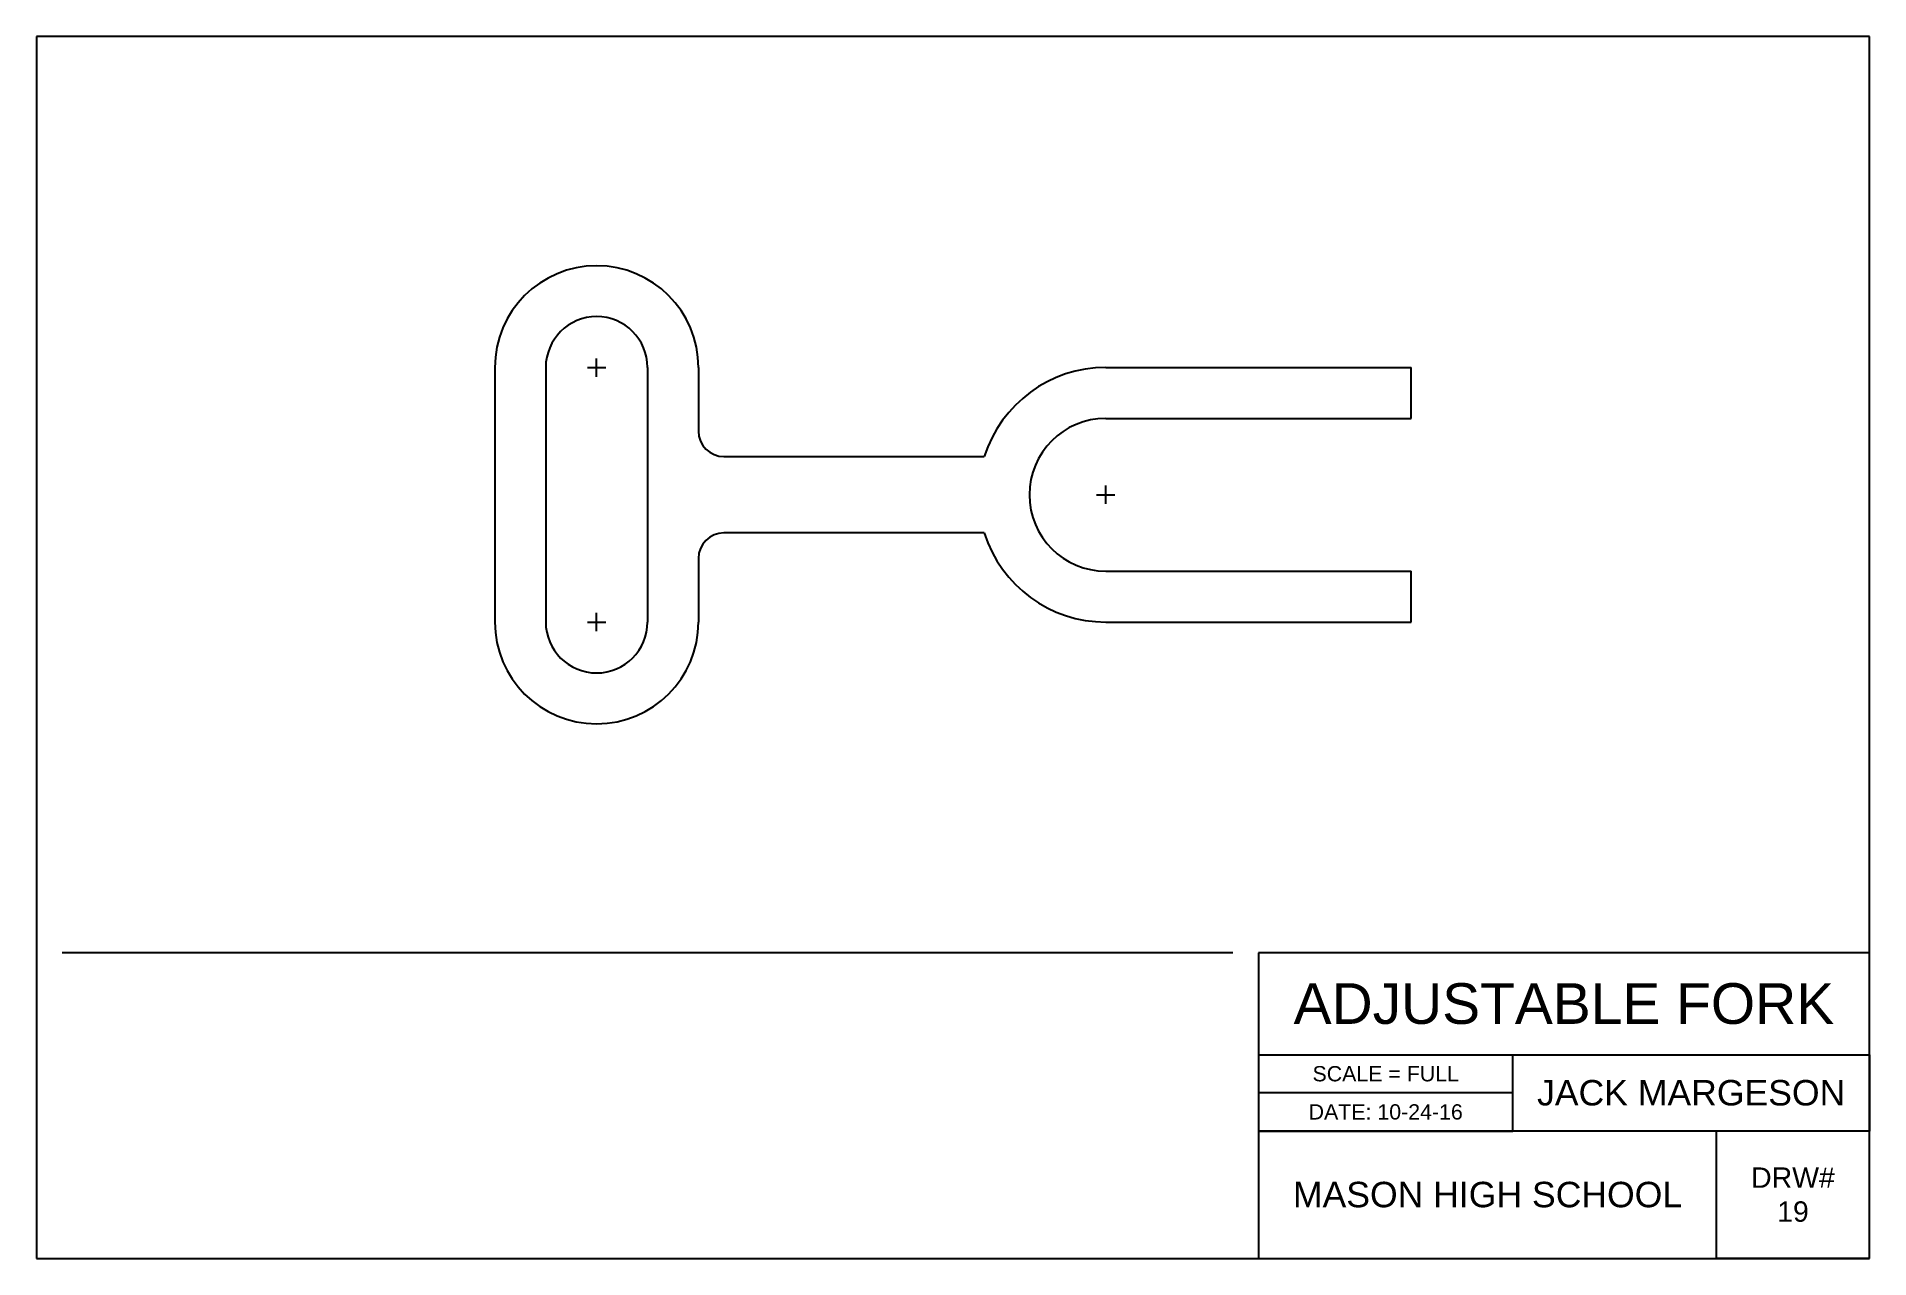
# Model space of a CAD drawing. Header units: inches. Extents: x 0 to 18, y 0 to 12.
import ezdxf

# ---------------------------------------------------------------- set-up
doc = ezdxf.new("R2010")
doc.units = ezdxf.units.IN
doc.header["$MEASUREMENT"] = 0
doc.styles.get("Standard").update_dxf_attribs({"font": 'arial.ttf'})

msp = doc.modelspace()

# ---------------------------------------------------------------- linework, layer by layer
for p, q in [((18, 12), (0, 12)), ((0, 12), (0, 0)), ((18, 0), (18, 12)), ((4.5, 8.75), (4.5, 6.25)), ((5, 8.75), (5, 6.25)), ((6, 8.75), (6, 6.25)), ((6.5, 8.75), (6.5, 8.125)), ((10.5, 8.75), (13.5, 8.75)), ((13.5, 8.25), (13.5, 8.75)), ((10.5, 8.25), (13.5, 8.25)), ((6.75, 7.875), (9.3076, 7.875)), ((9.3076, 7.125), (6.75, 7.125)), ((6.5, 6.875), (6.5, 6.25)), ((10.5, 6.75), (13.5, 6.75)), ((13.5, 6.25), (13.5, 6.75)), ((10.5, 6.25), (13.5, 6.25)), ((11.75, 3), (0.25, 3)), ((18, 3), (12, 3)), ((12, 3), (12, 0)), ((12, 3), (12, 2)), ((18, 0), (18, 3)), ((12, 2), (18, 2)), ((14.5, 1.25), (14.5, 2)), ((18, 2), (18, 1.25)), ((14.5, 1.625), (12, 1.625)), ((18, 1.25), (12, 1.25)), ((12, 1.25), (14.5, 1.25)), ((16.5, 0), (16.5, 1.25)), ((0, 0), (18, 0)), ((18, 0), (16.5, 0))]:
    msp.add_line(p, q)
at = {"color": 3}
for p, q in [((5.5, 8.66), (5.5, 8.84)), ((5.41, 8.75), (5.59, 8.75)), ((10.5, 7.41), (10.5, 7.59)), ((10.41, 7.5), (10.59, 7.5)), ((5.5, 6.16), (5.5, 6.34)), ((5.41, 6.25), (5.59, 6.25))]:
    msp.add_line(p, q, dxfattribs=at)
for centre, radius, start, end in [((5.5, 8.75), 1, 0, 180), ((5.5, 8.75), 0.5, 0, 180), ((10.5, 7.5), 1.25, 90, 162.5424), ((6.75, 8.125), 0.25, 180, 270), ((10.5, 7.5), 0.75, 90, 270), ((6.75, 6.875), 0.25, 90, 180), ((10.5, 7.5), 1.25, 197.4576, 270), ((5.5, 6.25), 1, 180, 0), ((5.5, 6.25), 0.5, 180, 0)]:
    msp.add_arc(centre, radius, start, end)

# ---------------------------------------------------------------- texts
at = {"attachment_point": 5}
for s, width, insert, char_height in [('ADJUSTABLE FORK', 6, (15, 2.5), 0.4), ('SCALE = FULL', 2.5, (13.25, 1.8125), 0.15), ('JACK MARGESON', 3.5, (16.25, 1.625), 0.25), ('DATE: 10-24-16', 2.5, (13.25, 1.4375), 0.15), ('MASON HIGH SCHOOL', 4.5, (14.25, 0.625), 0.25), ('DRW#\\P19', 1.5, (17.25, 0.625), 0.2)]:
    msp.add_mtext_dynamic_manual_height_columns(s, width=width, gutter_width=1, heights=[0], dxfattribs=dict(at, insert=insert, char_height=char_height))

doc.saveas('drawing.dxf')
